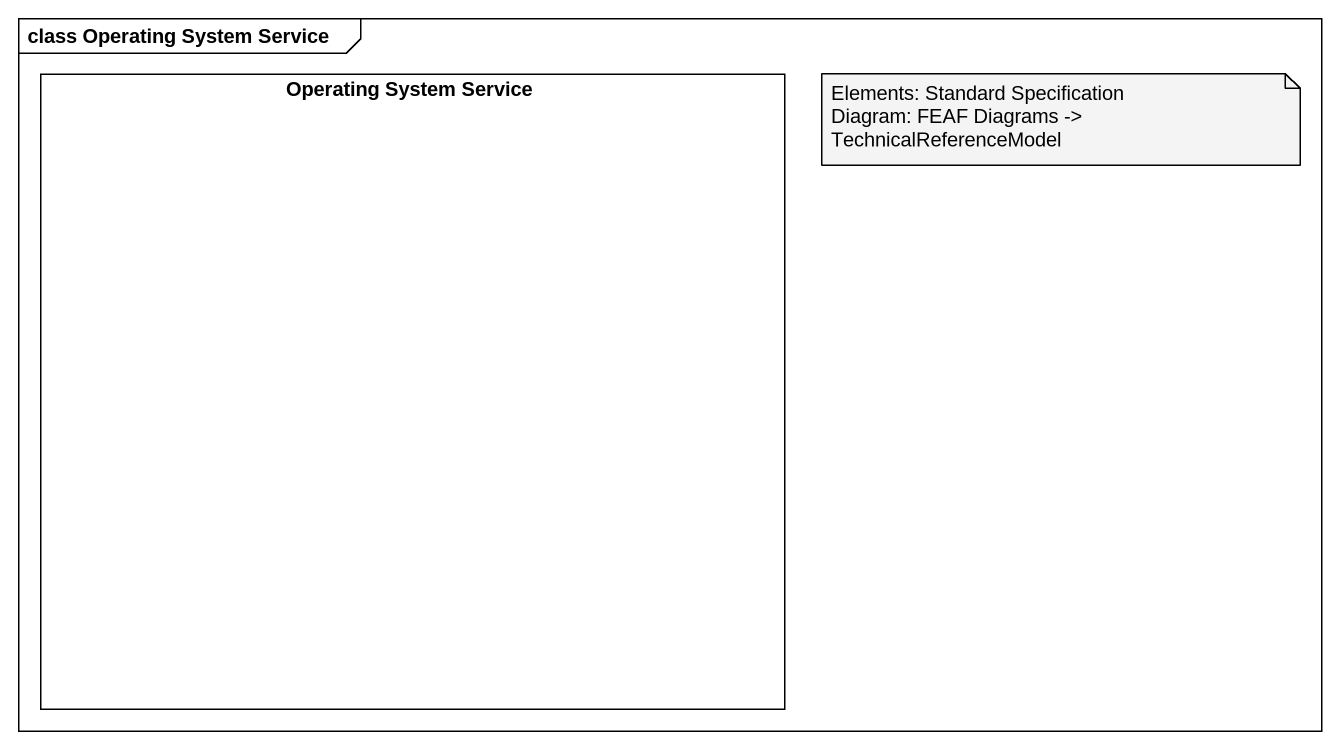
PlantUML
@startuml
mainframe class Operating System Service
rectangle "Operating System Service" as Operating_System_Service #FFFFFF
note as N1
  Elements: Standard Specification
  Diagram: FEAF Diagrams -> TechnicalReferenceModel
end note
@enduml
